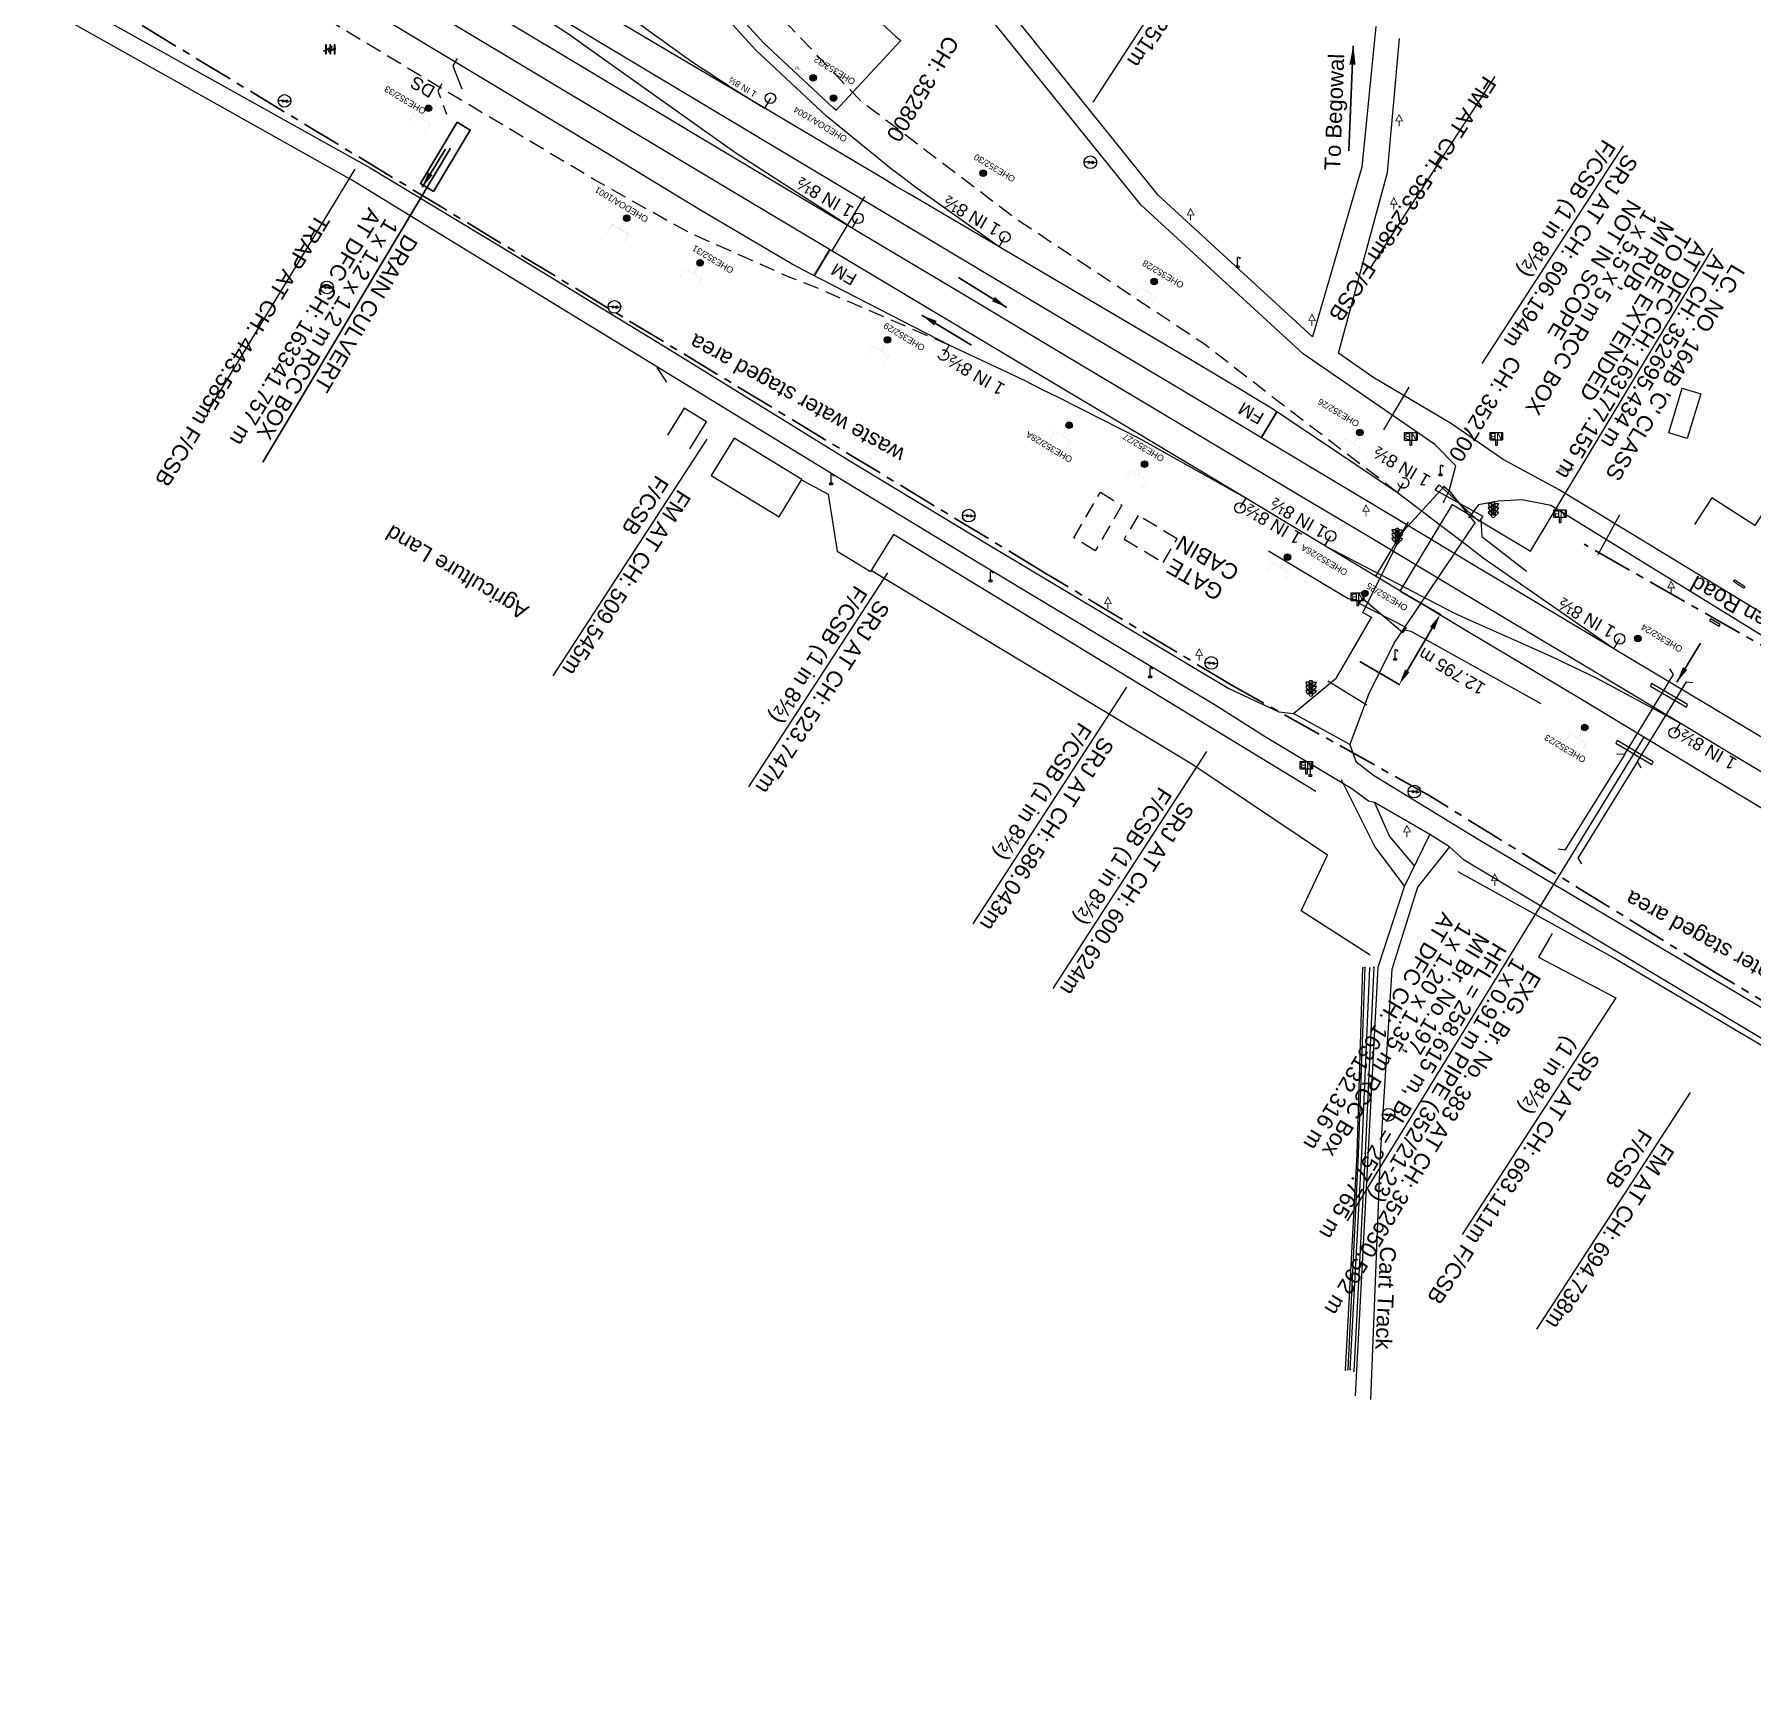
# Model space of a CAD drawing. Header units: feet. Extents: x 593168 to 611286, y 3401475 to 3412398.
# Drawn here: x 600156.6 to 600427.7, y 3407869.6 to 3408131.5 of the extents above; entities that cross this region are included whole.
import ezdxf
from ezdxf.enums import TextEntityAlignment as Align

# ---------------------------------------------------------------- set-up
doc = ezdxf.new("R2010")
doc.units = ezdxf.units.FT
doc.header["$MEASUREMENT"] = 0
doc.linetypes.add('CENTER', pattern=[2, 1.25, -0.25, 0.25, -0.25])
doc.linetypes.add('DASHED', pattern=[0.75, 0.5, -0.25])
doc.layers.get('Defpoints').update_dxf_attribs({"lineweight": 0})
for name, color, linetype, lineweight in [('Arch', 7, 'Continuous', 0), ('BRIDGE DETAILS PLAN', 7, 'Continuous', 0), ('CANAL BOTTOM', 5, 'Continuous', 0), ('CANAL TOP', 5, 'Continuous', 0), ('Cart Track', 34, 'Continuous', 0), ('Compound Wall', 251, 'Continuous', 0), ('Culvert Parapet', 7, 'Continuous', 0), ("DORAHA STN. SRJ's", 251, 'Continuous', 0), ('Electric Pole', 251, 'Continuous', 0), ('Exg track', 7, 'Continuous', 0), ('Existing IR Chainage', 7, 'Continuous', 0), ('Existing IR Track', 143, 'Continuous', 0), ('Fence', 251, 'F-LINE', 0), ('Gate', 251, 'Continuous', 0), ('Govt buliding', 251, 'Continuous', 0), ('Grill', 251, 'Continuous', 0), ('IR PROP. DETAILS', 190, 'Continuous', 0), ('Lamp_Post', 251, 'Continuous', 0), ('LC DETAILS IN PLAN', 7, 'Continuous', 0), ('Name Board', 251, 'Continuous', 0), ('OHE MAST', 8, 'Continuous', 0), ('OHE MAST TEXT', 8, 'Continuous', 0), ('Pavers', 7, 'Continuous', 0), ('Pipe Line', 4, 'Continuous', 0), ('PROPOSED DFCC TRACK', 1, 'Continuous', 0), ('Residential Building Pucca', 251, 'Continuous', 0), ('Retaining Wall', 251, 'Continuous', 0), ('SH.NOS', 251, 'Continuous', 0), ('Shed', 251, 'Continuous', 0), ('Side Details', 251, 'Continuous', 0), ('Sign Board', 251, 'Continuous', 0), ('Subroad Edge', 34, 'Continuous', 0), ('Tbm Pillar', 251, 'Continuous', 0), ('Text1', 251, 'Continuous', 0), ('Transformer', 251, 'Continuous', 0), ('Water Logged Area', 5, 'Continuous', 0)]:
    doc.layers.add(name, color=color, linetype=linetype, lineweight=lineweight)
doc.layers.add('DRAIN CULVERT', color=1, linetype='Continuous')
doc.layers.add('Existing Railway Boundary', color=7, linetype='CENTER')
doc.styles.add('CUT-FILL', font='cut-fill.shx', dxfattribs={"height": 2})
doc.styles.add('NB', font='swissbo.ttf', dxfattribs={"height": 1.5})
doc.styles.get("Standard").update_dxf_attribs({"font": 'arial.ttf'})
doc.styles.add('Style-Arial', font='arial.ttf')
doc.linetypes.add('F-LINE', pattern='A,0.6,["X",Standard,S=0.3,R=0,X=0,Y=-0.15],0.1', length=0.7)
doc.dimstyles.new('ISO-25', dxfattribs={"dimtxt": 2.5, "dimasz": 2.5, "dimexe": 1.25, "dimexo": 0.625, "dimtad": 1, "dimtxsty": 'Standard', "dimcen": 2.5, "dimadec": 0, "dimazin": 0, "dimtfac": 1, "dimtmove": 0, "dimatfit": 3, "dimfxl": 1, "dimarcsym": 0})
doc.dimstyles.get("Standard").update_dxf_attribs({"dimtxt": 0.18, "dimasz": 0.18, "dimexe": 0.18, "dimexo": 0.0625, "dimgap": 0.09, "dimtad": 0, "dimtih": 1, "dimtoh": 1, "dimdec": 4, "dimzin": 0, "dimdsep": 46, "dimtxsty": 'Standard', "dimcen": 0.09, "dimadec": 0, "dimazin": 0, "dimtfac": 1, "dimtdec": 4, "dimtofl": 0, "dimtmove": 0, "dimatfit": 3, "dimfxl": 1, "dimtolj": 1, "dimtzin": 0, "dimarcsym": 0})

# ---------------------------------------------------------------- blocks, each defined once
blk = doc.blocks.new('GT')
at = {"layer": 'Gate'}
for p, q in [((-0.5, -0.5), (-0.5, 0.5)), ((-0.5, 0.5), (0.5, -0.5)), ((0.5, 0.5), (0.5, -0.5))]:
    blk.add_line(p, q, dxfattribs=at)
blk.add_lwpolyline([(0.5, 0.5), (-0.5, -0.5)], dxfattribs=at)
blk = doc.blocks.new('EP')
blk.add_hatch(color=8).paths.add_polyline_path([(-0.21, -0.05), (-0.21, 0.16), (-0.93, -0.01), (-0.31, 0.07), (-0.31, -0.19), (0.31, 0), (0.31, -0.24), (0.94, -0.01), (0.41, -0.1), (0.43, 0.15)])
at = {"color": 8}
for p, q in [((-0.93, -0.01), (-0.21, 0.16)), ((-0.31, 0.07), (-0.93, -0.01)), ((-0.31, -0.19), (-0.31, 0.07)), ((0.31, 0), (-0.31, -0.19)), ((-0.21, 0.16), (-0.21, -0.05)), ((-0.21, -0.05), (0.43, 0.15)), ((0.31, -0.24), (0.31, 0)), ((0.43, 0.15), (0.41, -0.1)), ((0.94, -0.01), (0.31, -0.24)), ((0.41, -0.1), (0.94, -0.01))]:
    blk.add_line(p, q, dxfattribs=at)
blk.add_circle((0, 0), 1, dxfattribs=at)
blk = doc.blocks.new('LP')
for points in [[(0, 0), (0, 1.5)], [(0.25, 1.35), (0.44, 1.35)]]:
    blk.add_lwpolyline(points)
for centre, radius, start, end in [((0.07, 0.99), 0.519, 57.6425, 97.3165), ((0.34, 1.33), 0.094, 11.7012, 168.0476)]:
    blk.add_arc(centre, radius, start, end)
at = {"extrusion": (0, 0, -1)}
blk.add_ellipse((0, 0.01), major_axis=(0.308, 0), ratio=0.400495, dxfattribs=at)
blk.add_ellipse((0.35, 1.36), major_axis=(0.0017, 0.0438), ratio=0.461056, start_param=1.74022, end_param=4.575836)
blk = doc.blocks.new('NB')
for p, q in [((-0.98, 0.82), (-0.98, 1.98)), ((-0.98, 1.98), (0.98, 1.98)), ((-0.98, 0.82), (0.98, 0.82)), ((-0.13, 0.82), (-0.13, 0)), ((-0.13, 0), (0.13, 0)), ((0.13, 0.82), (0.13, 0)), ((0.98, 1.98), (0.98, 0.82))]:
    blk.add_line(p, q)
at = {"style": 'NB', "width": 1.025371}
blk.add_text('NB', height=0.988, rotation=180, dxfattribs=at).set_placement((0, 1.39), align=Align.MIDDLE)
blk = doc.blocks.new('SIG')
for color, points in [(1, [(-0.22, 0.42, 0.180295), (-0.01, 0.33, -0.00255), (0.01, 0.33, -0.00255), (0.02, 0.33, 0.180295), (0.23, 0.42, -0.002654), (0.25, 0.44, 0.184495), (0.33, 0.65, 1.000001), (-0.32, 0.65, 0.184495), (-0.24, 0.44, -0.002654)]), (2, [(0.23, -0.23, -0.002654), (0.25, -0.21, 0.184495), (0.33, 0.01, 1.000001), (-0.32, 0.01, 0.184495), (-0.24, -0.21, -0.002654), (-0.22, -0.23, 0.180295), (-0.01, -0.32, -0.00255), (0.01, -0.32, -0.00255), (0.02, -0.32, 0.180295)]), (3, [(0.23, -0.88, -0.002654), (0.25, -0.86, 0.184495), (0.33, -0.64, 1.000001), (-0.32, -0.64, 0.184495), (-0.24, -0.86, -0.002654), (-0.22, -0.88, 0.395599)])]:
    blk.add_hatch(color=color).paths.add_polyline_path(points)
for p, q in [((-0.31, 0.98), (-0.32, -0.9)), ((0.33, -0.9), (0.32, 0.98))]:
    blk.add_line(p, q)
for points in [[(-0.31, 0.98), (-0.81, 0.98, 0.198758), (-0.42, 0.41, 0.003814), (-0.31, 0.39, 0.003814)], [(-0.31, 0.33), (-0.81, 0.33, 0.198758), (-0.42, -0.23, 0.003727), (-0.32, -0.26, 0.003727)], [(0.32, 0.98), (0.82, 0.98, -0.198758), (0.44, 0.41, -0.003814), (0.32, 0.39, -0.003814)], [(0.32, 0.33), (0.82, 0.33, -0.198758), (0.44, -0.23, -0.003727), (0.33, -0.26, -0.003727)], [(-0.32, -0.32), (-0.81, -0.32, 0.198758), (-0.42, -0.88, 0.003639), (-0.32, -0.9)], [(0.33, -0.32), (0.82, -0.32, -0.198758), (0.44, -0.88, -0.003639), (0.33, -0.9)]]:
    blk.add_lwpolyline(points, format="xyb")
for centre, radius, start, end in [((0.01, 0.91), 0.324, 12.4049, 167.5951), ((0.01, 0.81), 0.357, 27.7578, 152.2422), ((0.01, -0.9), 0.324, 181.4572, 358.5428)]:
    blk.add_arc(centre, radius, start, end)
blk = doc.blocks.new('TRF')
blk.add_hatch(color=256).paths.add_polyline_path([(0.22, -0.04), (0.38, 0.42), (-0.98, -0.29), (0.02, 0.04), (-0.18, -0.39), (0.98, 0.09)])
for p, q in [((-0.69, 0.72), (-0.69, -0.72)), ((-0.52, 0.72), (-0.69, 0.72)), ((-0.52, -0.72), (-0.52, 0.72)), ((0, 0.72), (0, -0.72)), ((0.17, 0.72), (0, 0.72)), ((0.17, -0.72), (0.17, 0.72)), ((0.7, 0.72), (0.7, -0.72)), ((0.87, 0.72), (0.7, 0.72)), ((0.87, -0.72), (0.87, 0.72)), ((-0.69, -0.72), (-0.52, -0.72)), ((0, -0.72), (0.17, -0.72)), ((0.7, -0.72), (0.87, -0.72))]:
    blk.add_line(p, q)
blk.add_lwpolyline([(0.22, -0.04), (0.38, 0.42), (-0.98, -0.29), (0.02, 0.04), (-0.18, -0.39), (0.98, 0.09)], close=True)
blk = doc.blocks.new('TSB')
at = {"const_width": 0.132}
blk.add_lwpolyline([(-0.51, 0.84), (0.54, 0.84), (0, 1.85)], close=True, dxfattribs=at)
at = {"const_width": 0.142}
blk.add_lwpolyline([(0, 0.84), (0, 0)], dxfattribs=at)
blk = doc.blocks.new('TSB110')
at = {"layer": 'SH.NOS', "const_width": 0.132}
blk.add_lwpolyline([(-0.51, 0.84), (0.54, 0.84), (0, 1.85)], close=True, dxfattribs=at)
at = {"layer": 'SH.NOS', "const_width": 0.142}
blk.add_lwpolyline([(0, 0.84), (0, 0)], dxfattribs=at)
at = {"layer": 'SH.NOS', "style": 'CUT-FILL'}
blk.add_text('110', height=0.2, dxfattribs=at).set_placement((-0.23, 1.03))
blk = doc.blocks.new('OHE MAST')
h = blk.add_hatch(color=256)
h.dxf.hatch_style = 1
edge = h.paths.add_edge_path()
edge.add_arc((0, 0), 0.514, 0, 360)
at = {"const_width": 0.01}
for points in [[(1.5, 3.5), (1.5, 2), (-1.5, 2), (-1.5, 3.5)], [(0, 2), (0, 0)]]:
    blk.add_lwpolyline(points, dxfattribs=at)
blk.add_circle((0, 0), 0.514)
blk = doc.blocks.new('*D355')
at = {"layer": 'Defpoints', "color": 0, "transparency": 16777216}
for p in [(600372.19, 3408043.56), (600365.71, 3408032.53), (600372.04, 3408028.82)]:
    blk.add_point(p, dxfattribs=at)
at = {"layer": 'PROPOSED DFCC TRACK', "color": 0, "lineweight": -2, "transparency": 16777216}
for p, q in [((600372.29, 3408043.5), (600378.62, 3408039.79)), ((600377.24, 3408037.7), (600373.3, 3408030.98)), ((600365.82, 3408032.46), (600372.14, 3408028.76))]:
    blk.add_line(p, q, dxfattribs=at)
at = {"layer": 'PROPOSED DFCC TRACK', "color": 0, "transparency": 16777216}
for points in [[(600376.88, 3408037.91), (600377.6, 3408037.49), (600378.51, 3408039.86)], [(600372.94, 3408031.19), (600373.66, 3408030.77), (600372.04, 3408028.82)]]:
    blk.add_solid(points, dxfattribs=at)
at = {"layer": 'PROPOSED DFCC TRACK', "color": 0, "lineweight": 0, "transparency": 16777216, "insert": (600380.36, 3408030.89), "char_height": 2, "attachment_point": 5, "rotation": 149, "style": 'Style-Arial'}
blk.add_mtext('\\A1;12.795 m', dxfattribs=at)
blk = doc.blocks.new('TerminatorOpen_0.5')
at = {"color": 0, "linetype": 'ByBlock', "lineweight": -2}
for q in [(-1, 0.25), (-1, 0), (-1, -0.25)]:
    blk.add_line((0, 0), q, dxfattribs=at)

msp = doc.modelspace()

# ---------------------------------------------------------------- linework, layer by layer
at = {"layer": 'Arch'}
for points in [[(600369.5992, 3408069.0472, 260.7867), (600373.6103, 3408075.7666, 260.5837)], [(600403.4346, 3408049.3538, 262.0683), (600406.8564, 3408055.6505, 259.8919)], [(600360.7496, 3408029.3671, 261.7424), (600366.9088, 3408025.6071, 260.9506)]]:
    msp.add_polyline3d(points, dxfattribs=at)
at = {"layer": 'BRIDGE DETAILS PLAN', "lineweight": 13, "flags": 128}
msp.add_lwpolyline([(600410.6355, 3408020.4903), (600363.8343, 3407944.092)], dxfattribs=at)
at = {"layer": 'CANAL BOTTOM'}
for points in [[(600366.6165, 3407984.1192, 257.6986), (600365.5698, 3407954.6477, 257.7866), (600363.9004, 3407920.6415, 257.7886)], [(600364.3038, 3407920.6054, 257.8056), (600366.1234, 3407954.7203, 257.8315), (600367.379, 3407984.0085, 257.7496)]]:
    msp.add_polyline3d(points, dxfattribs=at)
for p in [(600366.616, 3407984.119, 257.699), (600367.379, 3407984.008, 257.75), (600365.57, 3407954.648, 257.787), (600366.123, 3407954.72, 257.832), (600363.9, 3407920.642, 257.789), (600364.304, 3407920.605, 257.806)]:
    msp.add_point(p, dxfattribs=at)
at = {"layer": 'CANAL TOP'}
for points in [[(600363.5379, 3407920.5244, 257.9685), (600365.3824, 3407954.6709, 257.8925), (600366.2933, 3407984.0569, 257.8196)], [(600368.0329, 3407984.1627, 257.9075), (600366.6482, 3407954.8066, 258.1095), (600364.8847, 3407920.3768, 258.0955)]]:
    msp.add_polyline3d(points, dxfattribs=at)
for p in [(600366.293, 3407984.057, 257.82), (600368.033, 3407984.163, 257.908), (600365.382, 3407954.671, 257.893), (600366.648, 3407954.807, 258.109), (600363.538, 3407920.524, 257.969), (600364.885, 3407920.377, 258.095)]:
    msp.add_point(p, dxfattribs=at)
at = {"layer": 'Cart Track'}
for points in [[(600362.8678, 3408013.7808, 258.8493), (600368.1959, 3408003.1945, 258.3454), (600372.8497, 3407996.8887, 258.1305)], [(600368.1322, 3408010.1907, 258.6703), (600370.4789, 3408004.7802, 258.3184), (600374.4257, 3408000.1439, 258.247)], [(600365.117, 3407916.4831, 258.2612), (600368.6914, 3407984.1434, 258.0415), (600372.8497, 3407996.8887, 258.1305), (600376.839, 3408005.1285, 258.4254)], [(600379.9792, 3408003.1788, 258.3214), (600374.9229, 3407996.787, 258.0705), (600370.8852, 3407983.8087, 258.0925), (600369.0104, 3407954.5399, 258.1285), (600367.4823, 3407915.8762, 258.2639)]]:
    msp.add_polyline3d(points, dxfattribs=at)
at = {"layer": 'Compound Wall'}
for points in [[(600277.6837, 3408061.1121, 260.1339), (600281.8565, 3408058.8436, 258.2564), (600283.3077, 3408049.849, 258.6983), (600288.5493, 3408046.6324, 258.5803)], [(600358.8757, 3408011.91, 258.5823), (600292.1717, 3408052.5005, 258.7013), (600288.5493, 3408046.6324, 258.5803)]]:
    msp.add_polyline3d(points, dxfattribs=at)
at = {"layer": 'Culvert Parapet'}
for points in [[(600426.3907, 3408044.0466, 258.6853), (600424.7911, 3408045.0562, 258.7083), (600425.0098, 3408045.3184, 258.7103), (600426.6096, 3408044.3087, 258.7103)], [(600422.6809, 3408038.3053, 258.6233), (600421.1868, 3408039.1922, 258.6493), (600421.0406, 3408038.931, 258.6783), (600422.5348, 3408038.044, 258.6783)]]:
    msp.add_polyline3d(points, close=True, dxfattribs=at)
at = {"layer": "DORAHA STN. SRJ's", "lineweight": 13, "flags": 128}
for points in [[(600347.9284, 3408158.1352), (600323.6582, 3408120.7558)], [(600387.102, 3408124.837), (600367.3967, 3408094.4882)], [(600449.5628, 3408086.8668), (600428.1694, 3408053.9182), (600421.4044, 3408058.3107), (600418.6617, 3408054.0866)], [(600328.9714, 3408028.4106), (600304.7011, 3407991.0312)], [(600341.6213, 3408018.2034), (600317.3511, 3407980.824)], [(600396.1869, 3407989.466), (600394.0015, 3407985.7693), (600406.2488, 3407979.3095), (600381.9785, 3407941.9302)], [(600417.9535, 3407964.369), (600393.6833, 3407926.9896)]]:
    msp.add_lwpolyline(points, dxfattribs=at)
at = {"layer": "DORAHA STN. SRJ's", "color": 88, "lineweight": 13, "flags": 128}
for points in [[(600407.3907, 3408113.8678), (600385.0843, 3408079.513)], [(600291.2343, 3408046.4492), (600269.2893, 3408012.651)]]:
    msp.add_lwpolyline(points, dxfattribs=at)
at = {"layer": "DORAHA STN. SRJ's", "lineweight": 13, "flags": 128}
for points, elevation in [([(600207.1707, 3408110.1842), (600184.0181, 3408072.1024)], 259.883), ([(600262.7021, 3408067.559), (600238.4319, 3408030.1796)], 259.86)]:
    msp.add_lwpolyline(points, dxfattribs=dict(at, elevation=elevation))
at = {"layer": 'DRAIN CULVERT'}
msp.add_lwpolyline([(600219.579, 3408106.6779), (600217.5193, 3408107.9097), (600223.3119, 3408117.5955), (600225.3716, 3408116.3637)], close=True, dxfattribs=at)
msp.add_lwpolyline([(600192.6022, 3408063.9079), (600222.2503, 3408113.4825)], dxfattribs=at)
at = {"layer": 'Exg track'}
for p, q in [((600285.655, 3408100.8697), (600286.5797, 3408102.4241)), ((600308.851, 3408097.9517), (600309.7757, 3408099.5061)), ((600347.799, 3408058.2396), (600346.8743, 3408056.6852)), ((600360.2921, 3408050.7221), (600361.2168, 3408052.2765)), ((600405.9148, 3408034.4547), (600406.8395, 3408036.0091)), ((600416.3602, 3408022.722), (600415.4355, 3408021.1676))]:
    msp.add_line(p, q, dxfattribs=at)
msp.add_lwpolyline([(600223.3207, 3408127.6811), (600222.649, 3408126.53), (600224.0509, 3408122.8965)], dxfattribs=at)
at = {"layer": 'Exg track', "const_width": 0.3, "elevation": 259.86}
msp.add_lwpolyline([(600279.6724, 3408093.37), (600282.1391, 3408097.4945)], dxfattribs=at)
at = {"layer": 'Exg track', "const_width": 0.3}
msp.add_lwpolyline([(600352.7207, 3408071.8851), (600350.2513, 3408067.7651)], dxfattribs=at)
at = {"layer": 'Exg track'}
for centre in [(600286.5797, 3408102.4241), (600309.7757, 3408099.5061), (600346.8743, 3408056.6852), (600361.2168, 3408052.2765), (600406.8395, 3408036.0091), (600415.4355, 3408021.1676)]:
    msp.add_circle(centre, 0.8325, dxfattribs=at)
at = {"layer": 'Existing IR Chainage', "color": 7, "linetype": 'Continuous', "lineweight": 13, "flags": 128}
for points in [[(600287.6112, 3408105.8737), (600282.4785, 3408097.2914)], [(600373.4298, 3408054.4875), (600368.274, 3408045.9191)]]:
    msp.add_lwpolyline(points, dxfattribs=at)
at = {"layer": 'Existing IR Track', "color": 88, "linetype": 'DASHED', "ltscale": 5}
for p, q in [((600300.9941, 3408082.3917), (600300.0694, 3408080.8373)), ((600371.7741, 3408059.102), (600372.6988, 3408060.6564))]:
    msp.add_line(p, q, dxfattribs=at)
at = {"layer": 'Existing IR Track', "color": 88, "linetype": 'DASHED', "ltscale": 5, "flags": 128}
for points in [[(600300.9941, 3408082.3917), (600280.6872, 3408091.1888), (600278.194, 3408092.197), (600275.4645, 3408093.2597), (600259.8356, 3408100.2013), (600244.9725, 3408108.5287), (600217.7499, 3408124.797), (600195.4514, 3408138.2511), (600177.9328, 3408148.4846), (600159.1489, 3408158.3834), (600139.3863, 3408168.0445), (600121.5005, 3408176.271), (600103.4945, 3408184.3792), (600085.5503, 3408192.4555), (600068.2262, 3408200.1721), (600044.0212, 3408211.0553), (600024.1862, 3408220.0175), (600004.0911, 3408229.1691), (599986.1424, 3408237.2709), (599968.0807, 3408245.4461), (599948.2324, 3408254.4952), (599909.4774, 3408276.0415), (599891.8619, 3408285.7167), (599873.0778, 3408294.3827), (599855.3291, 3408302.1459), (599838.3999, 3408309.725), (599821.0558, 3408317.7999), (599803.6602, 3408326.1886), (599786.4958, 3408334.8279), (599768.6698, 3408343.7482), (599750.442, 3408353.5777), (599744.6879, 3408357.0053), (599724.0956, 3408370.2137), (599704.7053, 3408384.0115), (599686.8914, 3408399.2996), (599669.2958, 3408416.597), (599652.1152, 3408433.2776), (599635.9553, 3408446.7247), (599620.8413, 3408457.3073), (599602.7895, 3408468.5208), (599565.5836, 3408490.2766), (599549.4534, 3408499.7086), (599533.478, 3408508.9593), (599491.1348, 3408533.6096)], [(600371.7741, 3408059.102), (600352.7103, 3408073.6753), (600351.4286, 3408074.6873), (600348.6872, 3408076.7912), (600341.272, 3408082.5498), (600311.4863, 3408102.3599), (600287.0632, 3408120.9234), (600260.655, 3408148.6428), (600249.3309, 3408163.1641), (600235.3453, 3408181.8862), (600218.1266, 3408202.5097), (600199.1191, 3408221.1831), (600188.3962, 3408229.5465), (600164.7737, 3408244.6274), (600138.4067, 3408260.3476), (600113.8224, 3408274.9741), (600086.4067, 3408291.3862), (600061.2619, 3408306.475), (600034.6374, 3408322.3375), (600016.572, 3408333.1355), (599985.9365, 3408351.4066), (599957.6168, 3408368.3825), (599953.3616, 3408370.9223)]]:
    msp.add_lwpolyline(points, dxfattribs=at)
at = {"layer": 'Existing IR Track', "flags": 128}
for points in [[(600308.851, 3408097.9517), (600295.5444, 3408107.3834), (600293.6546, 3408108.8504), (600291.8701, 3408110.2163), (600281.6032, 3408118.582), (600270.3986, 3408129.0294), (600255.7051, 3408145.2896), (600244.6044, 3408159.775), (600229.3954, 3408181.1272), (600215.5063, 3408198.1644), (600213.6383, 3408200.2358), (600195.5917, 3408217.2245), (600184.5278, 3408225.9536), (600162.0459, 3408240.2023), (600135.3862, 3408256.1082), (600117.2637, 3408266.9192), (600083.7776, 3408286.917)], [(600584.4159, 3407922.6305), (600564.8022, 3407935.1631), (600537.0206, 3407953.0677), (600500.1394, 3407977.0439), (600479.8842, 3407989.8178), (600449.876, 3408008.1096), (600405.9148, 3408034.4547), (600386.1871, 3408046.2245), (600384.4007, 3408047.2822), (600381.721, 3408048.9093), (600369.5231, 3408056.2142), (600336.6831, 3408075.8974), (600306.7731, 3408093.7247), (600269.3995, 3408116.1115), (600252.0912, 3408126.4643), (600244.6327, 3408130.9545), (600241.6537, 3408132.7404), (600227.1768, 3408141.396), (600213.5676, 3408149.5387), (600205.1492, 3408154.5418), (600187.891, 3408164.8784), (600169.667, 3408175.8), (600151.0932, 3408186.9463)], [(600347.799, 3408058.2396), (600331.3916, 3408067.4606), (600318.2449, 3408074.131), (600315.841, 3408075.3094), (600312.7644, 3408076.8603), (600300.9941, 3408082.3917), (600278.9748, 3408093.7293), (600276.2166, 3408095.2087), (600261.7297, 3408103.72), (600246.8072, 3408112.7472), (600220.0545, 3408128.8717), (600196.195, 3408143.3034), (600180.5711, 3408152.5682), (600162.1174, 3408163.6643), (600143.6467, 3408174.7443)], [(600371.7741, 3408059.102), (600351.8697, 3408072.4561), (600350.353, 3408073.3268), (600347.4907, 3408075.0847), (600339.4194, 3408079.9213), (600308.851, 3408097.9517), (600294.5571, 3408106.3447), (600292.5249, 3408107.5299), (600290.6416, 3408108.6556), (600271.5201, 3408120.04), (600254.0619, 3408130.3602), (600229.2081, 3408145.165), (600206.4063, 3408158.8602)], [(600285.655, 3408100.8697), (600267.277, 3408112.7043), (600251.1366, 3408124.1704), (600244.0361, 3408129.2556), (600240.8931, 3408131.5149), (600226.8554, 3408140.7169), (600213.5676, 3408149.5387)], [(600431.5421, 3408013.6074), (600423.195, 3408018.6108), (600416.3602, 3408022.722), (600403.4873, 3408030.4193), (600396.7889, 3408034.4358), (600395.0423, 3408035.5148), (600392.6481, 3408036.9143), (600380.7522, 3408044.0006), (600366.9022, 3408052.3263), (600356.9694, 3408058.2514), (600334.0791, 3408071.906), (600318.8288, 3408081.0369), (600304.4621, 3408089.6387), (600266.8478, 3408112.1006), (600249.804, 3408122.3248), (600224.9315, 3408137.2283)], [(600445.2525, 3407999.6059), (600418.6536, 3408015.662), (600401.0613, 3408026.2556), (600389.4253, 3408033.2278), (600385.2919, 3408035.7044), (600382.561, 3408037.325), (600378.1699, 3408039.9645), (600354.4384, 3408054.2445), (600347.799, 3408058.2396), (600331.6756, 3408067.9101), (600319.0292, 3408075.4303), (600316.9293, 3408076.69), (600313.9662, 3408078.4679), (600302.3371, 3408085.415), (600264.3052, 3408108.16), (600248.8538, 3408117.3795), (600222.5644, 3408133.1336)], [(600405.9148, 3408034.4547), (600385.2815, 3408048.7389), (600383.1338, 3408050.423), (600371.7741, 3408059.102)], [(600416.3602, 3408022.722), (600403.0909, 3408029.841), (600396.1119, 3408033.1811), (600391.5346, 3408035.2348), (600387.8383, 3408036.8658), (600383.1386, 3408038.9696), (600380.7291, 3408040.0777), (600360.2921, 3408050.7221)]]:
    msp.add_lwpolyline(points, dxfattribs=at)
at = {"layer": 'Existing IR Track', "color": 88, "linetype": 'DASHED', "ltscale": 5, "elevation": 259.883, "flags": 128}
msp.add_lwpolyline([(600220.9115, 3408123.6839), (600220.2398, 3408122.5327), (600221.6417, 3408118.8992)], dxfattribs=at)
at = {"layer": 'Existing IR Track', "color": 88, "linetype": 'DASHED', "ltscale": 5}
for centre in [(600300.0694, 3408080.8373), (600372.6988, 3408060.6564)]:
    msp.add_circle(centre, 0.8325, dxfattribs=at)
at = {"layer": 'Existing Railway Boundary', "ltscale": 5}
for points in [[(601317.2433, 3407450.7097), (601224.899, 3407507.0908), (601103.8361, 3407576.9037), (601076.3041, 3407593.1922), (601027.0445, 3407622.1279), (600800.8989, 3407757.7565), (600729.53, 3407800.2216), (600590.7896, 3407882.7312), (600531.0891, 3407918.878), (600526.2178, 3407921.6024), (600502.3694, 3407935.4788), (600422.2553, 3407983.1065), (600376.8527, 3408011.2163), (600345.4847, 3408028.7629), (600315.7213, 3408046.6622), (600129.9447, 3408159.317), (599995.7813, 3408208.5798), (599954.336, 3408225.7264), (599945.3157, 3408214.7803), (599936.2222, 3408204.7154)], [(602240.837, 3406937.0674), (602116.2948, 3407010.7668), (601764.5806, 3407219.7883), (601759.3642, 3407222.2685), (601653.1238, 3407292.2946), (601441.2096, 3407415.0505), (601397.917, 3407440.7299), (601301.0475, 3407498.7265), (601241.8375, 3407534.2132), (601188.4611, 3407565.6026), (601139.5754, 3407594.3481), (601094.5264, 3407622.448), (600939.9459, 3407716.091), (600853.7892, 3407766.6119), (600798.1443, 3407818.9628), (600756.3389, 3407844.4101), (600651.5465, 3407908.0731), (600401.2293, 3408050.9686)]]:
    msp.add_lwpolyline(points, dxfattribs=at)
at = {"layer": 'Fence'}
msp.add_line((600256.3852, 3408076.5379), (600254.8974, 3408078.8576), dxfattribs=at)
for points in [[(600367.4445, 3407986.0539), (600356.5354, 3407993.0441), (600360.7124, 3408001.8631), (600339.3094, 3408016.2496), (600288.6975, 3408046.7562)], [(600744.131, 3407784.494), (600708.9321, 3407805.2243), (600675.3063, 3407825.3436), (600637.1202, 3407847.6194), (600592.9604, 3407874.1774), (600572.393, 3407885.9944), (600509.4416, 3407924.2791), (600487.7753, 3407937.0803), (600465.4538, 3407949.9255), (600444.2684, 3407962.6281), (600429.2318, 3407971.786), (600405.4027, 3407985.9302), (600381.3379, 3407999.2411)]]:
    msp.add_lwpolyline(points, dxfattribs=at)
at = {"layer": 'Govt buliding', "color": 88, "linetype": 'DASHED', "ltscale": 5}
for points in [[(600324.8465, 3408059.1706), (600328.2359, 3408057.1072), (600324.0538, 3408049.8937), (600320.6822, 3408051.9879)], [(600336.9741, 3408051.8053), (600330.8042, 3408055.5088), (600328.5908, 3408051.7703), (600334.7612, 3408048.0677)]]:
    msp.add_lwpolyline(points, close=True, dxfattribs=at)
at = {"layer": 'Grill'}
for points in [[(600384.9233, 3408054.951, 260.2538), (600385.0667, 3408052.1775, 260.1619), (600392.1354, 3408046.7008, 260.0949)], [(600365.9892, 3408041.9644, 260.6357), (600363.9658, 3408042.3292, 260.2808), (600351.4192, 3408049.8816, 260.1119)], [(600372.8942, 3408037.446, 260.7517), (600373.8803, 3408037.2525, 260.4368), (600394.3836, 3408025.8043, 260.4988)]]:
    msp.add_polyline3d(points, dxfattribs=at)
at = {"layer": 'IR PROP. DETAILS'}
msp.add_lwpolyline([(599916.5068, 3408344.0341), (600195.0009, 3408177.5372, -0.05223205), (600233.7344, 3408148.505, 0.05144606), (600271.8433, 3408119.8476)], format="xyb", dxfattribs=at)
for points in [[(600143.9297, 3408270.4294), (600170.7831, 3408254.4079), (600194.1815, 3408239.5784), (600206.4922, 3408229.8656), (600225.5656, 3408211.9104), (600228.1688, 3408209.0236), (600242.6633, 3408191.2438), (600258.018, 3408169.6872), (600268.5306, 3408155.969), (600282.2928, 3408140.7394), (600292.5685, 3408131.1582), (600293.371, 3408130.5043), (600283.0945, 3408119.483)], [(600283.1188, 3408119.509), (600282.7052, 3408119.846), (600271.594, 3408130.2063), (600256.9941, 3408146.3629), (600245.9525, 3408160.7713), (600230.7289, 3408182.144), (600216.7789, 3408199.2558), (600214.8371, 3408201.4091), (600196.6873, 3408218.495), (600185.498, 3408227.3229), (600162.924, 3408241.63), (600136.245, 3408257.5475)], [(600272.7695, 3408121.4003), (600271.8433, 3408119.8476)]]:
    msp.add_lwpolyline(points, dxfattribs=at)
msp.add_circle((600272.7695, 3408121.4003), 0.8325, dxfattribs=at)
at = {"layer": 'LC DETAILS IN PLAN', "lineweight": 13, "flags": 128}
msp.add_lwpolyline([(600372.186, 3408043.565), (600380.4622, 3408057.2521), (600392.7702, 3408049.846), (600421.5288, 3408097.6991)], dxfattribs=at)
at = {"layer": 'Pavers'}
msp.add_polyline3d([(600371.2968, 3408035.4995, 259.808), (600367.1847, 3408027.2262, 259.1912), (600364.2099, 3408019.3109, 259.0302), (600355.3304, 3408024.2534, 258.9102), (600362.1215, 3408029.8689, 259.1482), (600367.6792, 3408039.4141, 259.795), (600366.2657, 3408040.1587, 259.9359), (600372.8273, 3408053.1891, 259.605), (600379.1095, 3408060.0584, 259.2451), (600379.9313, 3408059.4183, 259.1712), (600383.9529, 3408054.3243, 259.3431)], close=True, dxfattribs=at)
for p in [(600379.11, 3408060.058, 259.245), (600379.929, 3408059.408, 259.172), (600379.021, 3408057.592, 259.318), (600383.953, 3408054.324, 259.343), (600372.827, 3408053.189, 259.605), (600380.224, 3408048.674, 259.512), (600366.266, 3408040.159, 259.936), (600367.679, 3408039.414, 259.795), (600371.297, 3408035.499, 259.808), (600362.121, 3408029.869, 259.148), (600367.185, 3408027.226, 259.191), (600355.33, 3408024.253, 258.91), (600364.197, 3408019.308, 259.03)]:
    msp.add_point(p, dxfattribs=at)
at = {"layer": 'PROPOSED DFCC TRACK', "color": 7, "linetype": 'Continuous', "flags": 128}
for points, elevation in [([(600406.389, 3408017.8451), (600407.6251, 3408017.8288), (600415.3179, 3408030.3816), (600414.7391, 3408031.2606)], 259.6035), ([(600410.2461, 3408015.5757), (600409.6704, 3408016.6697), (600417.3632, 3408029.2224), (600418.4092, 3408029.1057)], 259.6045)]:
    msp.add_lwpolyline(points, dxfattribs=dict(at, elevation=elevation))
at = {"layer": 'PROPOSED DFCC TRACK', "linetype": 'Continuous', "flags": 128}
for points, elevation in [([(600407.6251, 3408017.8288), (600398.1788, 3408002.6493), (600397.1348, 3408002.783)], 259.6035), ([(600409.6704, 3408016.6697), (600400.2351, 3408001.3633), (600400.8122, 3408000.4831)], 259.6045)]:
    msp.add_lwpolyline(points, dxfattribs=dict(at, elevation=elevation))
at = {"layer": 'Residential Building Pucca'}
msp.add_polyline3d([(600260.0539, 3408066.0156, 257.909), (600262.6649, 3408070.278, 257.909), (600259.1268, 3408072.4454, 257.9155), (600256.5157, 3408068.183, 257.9155)], dxfattribs=at)
msp.add_polyline3d([(600277.7442, 3408061.2078, 261.1006), (600267.0172, 3408067.7119, 261.2685), (600263.4158, 3408061.7997, 258.8742), (600274.1428, 3408055.2955, 258.7063)], close=True, dxfattribs=at)
at = {"layer": 'Retaining Wall'}
for points in [[(600411.682, 3408028.5382, 259.561), (600417.3757, 3408025.2051, 259.579), (600417.5282, 3408025.6447, 259.604), (600411.8345, 3408028.9778, 259.604)], [(600412.114, 3408016.5759, 259.607), (600406.4322, 3408019.9387, 259.6), (600406.2094, 3408019.5179, 259.604), (600411.8912, 3408016.1551, 259.604)]]:
    msp.add_polyline3d(points, close=True, dxfattribs=at)
at = {"layer": 'Shed'}
msp.add_polyline3d([(600417.5149, 3408067.675, 259.731), (600414.5701, 3408068.5772, 259.769), (600416.7129, 3408075.6162, 259.0432), (600419.6577, 3408074.7141, 259.0052)], close=True, dxfattribs=at)
at = {"layer": 'Subroad Edge'}
for points in [[(600379.0208, 3408057.5918, 259.3181), (600379.9313, 3408059.4183, 259.1712), (600380.9753, 3408063.3183, 258.8113), (600377.6719, 3408066.6901, 258.7173), (600356.8889, 3408081.0218, 258.7313), (600331.2988, 3408104.5269, 258.6403), (600299.6422, 3408143.7859, 258.5473), (600288.3426, 3408158.182, 258.6843), (600221.6275, 3408224.3598, 258.6303), (600201.1635, 3408239.5254, 258.8023), (600169.4299, 3408263.2607, 258.6893), (600163.9089, 3408267.816, 258.6263), (600163.5282, 3408268.6479, 258.5753), (600156.5847, 3408269.4234, 258.4834), (600123.3808, 3408288.3093, 258.3794)], [(600368.3276, 3408132.7017, 258.3963), (600366.1053, 3408110.4822, 258.4034), (600358.3422, 3408083.7346, 258.6723), (600333.9695, 3408106.0658, 258.5983), (600302.2929, 3408145.4931, 258.5044), (600293.487, 3408156.4086, 258.6553), (600223.3747, 3408226.4983, 258.7833), (600210.7312, 3408235.853, 258.8243), (600209.5668, 3408236.7547, 258.8503), (600202.4877, 3408241.9739, 258.7993), (600172.0147, 3408264.5688, 258.7093), (600168.2839, 3408267.27, 258.6563), (600166.1761, 3408270.401, 258.6223), (600165.9626, 3408288.2335, 258.4814)], [(600603.492, 3407868.7656, 258.0835), (600565.6214, 3407890.6802, 258.0845), (600532.7257, 3407910.4057, 258.0955), (600488.0185, 3407937.4354, 258.0575), (600445.2705, 3407963.0509, 258.1085), (600429.7554, 3407972.5738, 258.1305), (600382.2869, 3408001.0583, 258.2724), (600379.9792, 3408003.1788, 258.3214), (600376.839, 3408005.1285, 258.4254), (600368.1322, 3408010.1907, 258.6703), (600367.1834, 3408010.3897, 258.7263), (600364.5416, 3408012.3183, 258.7963), (600351.0258, 3408020.4237, 258.8263), (600342.985, 3408025.5583, 258.5763), (600305.3909, 3408048.1333, 258.1155), (600283.6828, 3408061.3142, 258.0565), (600228.2712, 3408095.2583, 258.1585), (600206.7717, 3408108.4121, 258.0635), (600156.8294, 3408136.471, 258.2984), (600132.8452, 3408149.871, 258.4484), (600096.3159, 3408166.3305, 258.5343), (600086.6197, 3408170.2176, 258.5843), (600083.6553, 3408174.315, 258.6743)], [(600088.6533, 3408172.7205, 258.6153), (600094.3857, 3408170.4535, 258.5893), (600134.4616, 3408152.4555, 258.4914), (600155.1841, 3408140.8129, 258.3584), (600209.59, 3408110.4267, 258.1045), (600230.2703, 3408097.9064, 258.1075), (600256.8425, 3408081.6887, 258.1415), (600285.4314, 3408064.0284, 258.0075), (600306.8612, 3408051.0591, 258.1155), (600345.1063, 3408028.1964, 258.5983), (600353.021, 3408024.4762, 258.8562), (600355.3593, 3408024.2495, 258.9112)], [(600724.4816, 3407868.5348, 258.0595), (600695.4321, 3407887.3, 258.0425), (600666.9406, 3407903.7812, 257.9925), (600640.3407, 3407920.1649, 257.8785), (600583.7849, 3407953.7552, 257.8156), (600571.7811, 3407960.2856, 258.0345), (600565.2274, 3407959.7897, 258.0885), (600556.7037, 3407961.5816, 257.9995), (600549.459, 3407965.4205, 258.0335), (600534.1874, 3407974.8464, 257.9865), (600512.1744, 3407988.3924, 257.3217), (600485.5193, 3408005.3692, 258.0315), (600460.2286, 3408020.875, 258.0945), (600435.457, 3408036.3322, 258.1095), (600397.2895, 3408059.5736, 258.5313), (600388.4166, 3408064.3593, 258.8682), (600380.2747, 3408069.9629, 258.7023), (600367.8768, 3408077.3617, 258.5363), (600362.4435, 3408081.1515, 258.5473), (600370.165, 3408109.6531, 258.3404), (600372.0775, 3408130.8266, 258.3291)], [(600723.0046, 3407865.9471, 258.1355), (600693.5352, 3407884.4499, 258.0555), (600665.178, 3407901.085, 257.9255), (600638.9039, 3407917.9623, 257.8795), (600582.4041, 3407950.6437, 257.8935), (600570.9084, 3407956.9251, 257.9255), (600565.8913, 3407956.3686, 258.0435), (600554.8918, 3407958.9694, 258.0055), (600548.5231, 3407963.9741, 257.9325), (600509.9579, 3407986.1072, 257.9885), (600483.6486, 3408002.7576, 258.0325), (600458.7377, 3408018.3054, 258.0435), (600434.2142, 3408033.4671, 258.0275), (600395.9568, 3408057.0557, 258.5233), (600391.4616, 3408057.9973, 258.7543), (600387.7212, 3408057.7802, 259.0212), (600384.5409, 3408057.1799, 259.1752), (600382.9836, 3408055.1208, 259.3151)], [(600364.2099, 3408019.3109, 259.0302), (600365.2057, 3408016.6339, 258.9212), (600367.9563, 3408014.5102, 258.7963), (600384.5207, 3408004.3981, 258.3054), (600432.4556, 3407975.9142, 258.1555), (600468.5001, 3407954.3782, 258.0385), (600490.4942, 3407941.5282, 258.0315), (600511.7307, 3407928.8501, 257.9865), (600535.3557, 3407914.6012, 258.0545), (600568.19, 3407894.4473, 258.0475), (600594.8102, 3407878.7272, 258.0795), (600605.4856, 3407872.476, 257.9815), (600639.5062, 3407851.9306, 258.0725)]]:
    msp.add_polyline3d(points, dxfattribs=at)

# ---------------------------------------------------------------- block references
at = {"layer": 'Electric Pole', "xscale": 0.9997078269552191, "yscale": 0.9997078269552191, "zscale": 0.9997078269552191}
for p in [(600196.0523, 3408120.9805, 262.6431), (600323.2669, 3408111.282, 260.8187), (600202.7733, 3408091.517, 259.1742), (600248.1248, 3408088.4456, 260.8747), (600304.0697, 3408055.4759, 261.3625), (600342.347, 3408032.2038, 260.2888), (600374.4259, 3408011.8956, 259.5141), (600370.3421, 3407960.865, 260.0099)]:
    msp.add_blockref('EP', p, dxfattribs=at)
at = {"layer": 'Gate'}
for p, xscale, yscale, zscale, rotation in [((600381.4811, 3408057.459, 156.3202), 8.517913610400926, 0.9997078268772511, 8.517913610400926, 144.3120825948603), ((600369.4417, 3408039.7052, 156.3202), 8.25206444444837, 0.9997078268772505, 8.25206444444837, 326.3120825961868)]:
    msp.add_blockref('GT', p, dxfattribs=dict(at, xscale=xscale, yscale=yscale, zscale=zscale, rotation=rotation))
at = {"layer": 'Lamp_Post', "xscale": 0.9997078269552191, "yscale": 0.9997078269552191, "zscale": 0.9997078269552191}
for p in [(600346.5245, 3408094.7674, 260.5038), (600282.3591, 3408060.4844, 260.4588), (600378.5543, 3408061.9133, 260.9676), (600307.5144, 3408045.17, 261.4295), (600371.3928, 3408032.7696, 262.7381), (600332.6977, 3408030.0017, 260.4768), (600358.0019, 3408014.4298, 260.4348)]:
    msp.add_blockref('LP', p, dxfattribs=at)
at = {"layer": 'Name Board', "xscale": 0.9997078269552191, "yscale": 0.9997078269552191, "zscale": 0.9997078269552191}
for p in [(600373.8616, 3408066.5997, 259.2931), (600387.3531, 3408066.6283, 259.5351), (600397.4065, 3408054.3881, 260.4338), (600365.4484, 3408041.2792, 262.3002), (600357.3831, 3408014.6838, 259.9619)]:
    msp.add_blockref('NB', p, dxfattribs=at)
at = {"layer": 'OHE MAST', "rotation": 149.0208306544456}
for p in [(600279.5015, 3408124.6028), (600282.7227, 3408121.4243), (600218.7891, 3408119.8066), (600306.3367, 3408109.5667), (600250.0765, 3408102.4646), (600261.6452, 3408095.4002), (600333.34, 3408092.4579), (600291.2431, 3408083.2251), (600319.9056, 3408069.7464), (600365.8117, 3408068.6183), (600331.8366, 3408063.5951), (600354.4029, 3408048.9263), (600366.6265, 3408043.1957), (600409.7109, 3408036.0589), (600401.3119, 3408022.0257)]:
    msp.add_blockref('OHE MAST', p, dxfattribs=at)
at = {"layer": 'Sign Board', "xscale": 0.9997078269552191, "yscale": 0.9997078269552191, "zscale": 0.9997078269552191}
for name, p in [('TSB', (600372.0074, 3408116.9506, 260.4958)), ('TSB', (600371.1631, 3408103.8234, 260.0099)), ('TSB', (600339.0909, 3408102.1149, 260.7747)), ('TSB', (600358.2508, 3408085.4199, 260.8167)), ('TSB110', (600366.7851, 3408055.3072, 260.0279)), ('SIG', (600386.8755, 3408056.4198, 260.2099)), ('SIG', (600371.692, 3408052.2461, 260.5618)), ('TSB', (600414.9568, 3408043.2387, 260.6627)), ('TSB', (600326.0335, 3408040.7353, 260.1949)), ('TSB', (600340.4366, 3408032.5747, 260.1919)), ('SIG', (600358.0786, 3408028.1983, 263.267)), ('TSB', (600373.2402, 3408004.6791, 259.817)), ('TSB', (600387.1173, 3407996.9992, 258.0805))]:
    msp.add_blockref(name, p, dxfattribs=at)
at = {"layer": 'Transformer', "xscale": 0.9997078269552191, "yscale": 0.9997078269552191, "zscale": 0.9997078269552191}
msp.add_blockref('TRF', (600203.1913, 3408129.1332, 263.6039), dxfattribs=at)

# ---------------------------------------------------------------- texts
at = {"layer": 'BRIDGE DETAILS PLAN', "color": 10, "style": 'Style-Arial'}
for s, p in [('AT DFC CH: 163132.316 m ', (600378.8722, 3407993.023)), ('1 x 1.20 x 1.35 m RCC Box', (600381.5748, 3407991.438)), ('MI Br. No.197,', (600384.2774, 3407989.8529))]:
    msp.add_text(s, height=2.5, rotation=239, dxfattribs=at).set_placement(p)
at = {"layer": 'BRIDGE DETAILS PLAN', "style": 'Style-Arial'}
for s, p in [('HFL = 258.615 m, BL = 257.765 m ', (600386.98, 3407988.2679)), ('1 x 0.91 m PIPE (352/21-23)', (600390.0232, 3407985.8521)), ('EXG. Br. No. 383 AT CH: 352650.592 m', (600392.4175, 3407983.9056))]:
    msp.add_text(s, height=2.5, rotation=239, dxfattribs=at).set_placement(p)
at = {"layer": 'Cart Track'}
msp.add_text('Cart Track', height=2.5, rotation=267.243521, dxfattribs=at).set_placement((600369.0467, 3407940.1282, 156.3202))
at = {"layer": "DORAHA STN. SRJ's", "lineweight": 13, "char_height": 2.5, "attachment_point": 4, "line_spacing_factor": 0.648, "style": 'Style-Arial'}
for s, insert, width, rotation in [('\\pxsm1;SRJ AT CH: 532.251m F/CSB (1 in 8½)', (600347.2758, 3408157.7419), 45.229772, 237.004561), ('\\pxsm1;FM AT CH: 583.258m F/CSB', (600386.4493, 3408124.4436), 43.500385, 237.004561), ('\\pxsm1;{\\C88;SRJ AT CH: 606.194m F/CSB (1 in 8½)}', (600406.738, 3408113.4744), 37.461981, 237.004561), ('\\pxsm1;TRAP AT CH: 443.585m F/CSB', (600202.2349, 3408102.7072, 259.883), 48.267487, 238.701667), ('\\pxsm1;FM AT CH: 509.545m F/CSB', (600257.5471, 3408060.2315), 34.941727, 237.004561), ('\\pxsm1;{\\C88;SRJ AT CH: 523.747m F/CSB (1 in 8½)}', (600288.6168, 3408043.0298), 41.835959, 237.004561), ('\\pxsm1;SRJ AT CH: 586.043m F/CSB (1 in 8½)', (600324.0286, 3408021.4099), 39.524596, 237.004561), ('\\pxsm1;SRJ AT CH: 600.624m F/CSB (1 in 8½)', (600336.6785, 3408011.2027), 41.333473, 237.004561), ('\\pxsm1;SRJ AT CH: 663.111m F/CSB (1 in 8½)', (600400.7715, 3407971.8676), 48.267487, 237.004561), ('\\pxsm1;FM AT CH: 694.738m F/CSB', (600412.7985, 3407957.0415), 39.370982, 237.004561)]:
    msp.add_mtext(s, dxfattribs=dict(at, insert=insert, width=width, rotation=rotation))
at = {"layer": 'DRAIN CULVERT'}
for s, p in [('AT DFC CH: 163341.757 m', (600209.3288, 3408104.274)), ('1 x 1.2 x 1.2 m RCC BOX', (600212.0215, 3408102.591)), ('DRAIN CULVERT', (600215.0698, 3408100.1116))]:
    msp.add_text(s, height=2.5, rotation=239.078361, dxfattribs=at).set_placement(p)
at = {"layer": 'Exg track', "color": 88}
for s, p in [('DS', (600220.0241, 3408123.0603, -4.3027)), ('1 IN 8½', (600309.97, 3408076.0766))]:
    msp.add_text(s, height=2, rotation=149.797857, dxfattribs=at).set_placement(p)
at = {"layer": 'Exg track'}
for s, p in [('1 IN 8½', (600286.0866, 3408104.1338)), ('1 IN 8½', (600309.2827, 3408101.2158)), ('FM', (600286.6006, 3408093.4397)), ('FM', (600350.8738, 3408071.4818)), ('1 IN 8½', (600356.887, 3408052.5217)), ('1 IN 8½', (600360.8645, 3408053.4904)), ('1 IN 8½', (600406.3465, 3408037.7188)), ('1 IN 8½', (600425.5057, 3408016.9161))]:
    msp.add_text(s, height=2, rotation=149.797857, dxfattribs=at).set_placement(p)
at = {"layer": 'Existing IR Chainage', "color": 7, "lineweight": 0, "char_height": 2.5, "attachment_point": 6, "line_spacing_factor": 0.60036, "style": 'Style-Arial'}
for s, insert, rotation in [('CH: 352800', (600292.0286, 3408114.8838), 239.118481), ('CH: 352700', (600380.7699, 3408064.3608), 238.963399)]:
    msp.add_mtext(s, dxfattribs=dict(at, insert=insert, rotation=rotation))
at = {"layer": 'Existing IR Track', "color": 88, "linetype": 'DASHED', "ltscale": 5}
msp.add_text('1 IN 8½', height=2, rotation=149.797857, dxfattribs=at).set_placement((600377.1387, 3408061.5908))
at = {"layer": 'IR PROP. DETAILS'}
msp.add_text('1 IN 8½', height=1, rotation=149, dxfattribs=at).set_placement((600270.7084, 3408122.341, 259.885))
at = {"layer": 'LC DETAILS IN PLAN', "color": 10, "style": 'Style-Arial'}
for s, p in [('NOT IN SCOPE', (600408.2109, 3408105.6618)), ('1 x 5.5 x 5 m RCC BOX', (600410.8353, 3408103.9851)), ('TO BE EXTENDED', (600416.084, 3408100.6316)), ('MI RUB, ', (600413.4596, 3408102.3083)), ('AT DFC CH: 163177.155 m', (600418.7084, 3408098.9549))]:
    msp.add_text(s, height=2.5, rotation=239, dxfattribs=at).set_placement(p)
at = {"layer": 'LC DETAILS IN PLAN', "style": 'Style-Arial'}
for s, p in [('AT CH: 352695.434 m', (600421.6558, 3408096.8575)), ("LC. NO. 164B 'C' CLASS", (600424.5832, 3408095.3958))]:
    msp.add_text(s, height=2.5, rotation=239, dxfattribs=at).set_placement(p)
at = {"layer": 'OHE MAST TEXT'}
for s, p in [('OHE352/32', (600286.2814, 3408124.3044, 259.972)), ('OHE352/33', (600218.4759, 3408119.6422, 263.037)), ('OHEDOA/1004', (600284.9903, 3408115.2466, 262.652)), ('OHE352/30', (600311.5372, 3408108.9172, 261.327)), ('OHEDOA/1001', (600253.5981, 3408102.5711, 261.129)), ('OHE352/31', (600267.0611, 3408094.5053, 263.694)), ('OHE352/28', (600338.124, 3408092.1625, 263.537)), ('OHE352/29', (600297.2599, 3408082.2734, 263.309)), ('OHE352/26', (600365.8352, 3408070.2723, 260.931)), ('OHE352/28A', (600320.5544, 3408064.6311, 263.307)), ('OHE352/27', (600335.0443, 3408064.7612, 263.256)), ('OHE352/26A', (600363.9848, 3408046.7748, 260.226)), ('OHE352/25', (600373.4887, 3408041.1941, 263.139)), ('OHE352/24', (600416.8788, 3408034.6685, 263.074)), ('OHE352/23', (600401.6121, 3408017.2311, 263.418))]:
    msp.add_text(s, height=1, rotation=149, dxfattribs=at).set_placement(p)
at = {"layer": 'Pipe Line'}
msp.add_text('PL', height=0.5, dxfattribs=at).set_placement((600276.682, 3408125.872, 259.528))
at = {"layer": 'Side Details'}
msp.add_text('Agriculture Land', height=2.5, rotation=149, dxfattribs=at).set_placement((600234.8119, 3408041.0183, 156.3202))
at = {"layer": 'Tbm Pillar'}
msp.add_text('PILLER', height=0.5, dxfattribs=at).set_placement((600397.166, 3408062.451, 258.495))
at = {"layer": 'Text1'}
for s, rotation, p in [('To Begowal', 87.958675, (600362.7027, 3408109.9419, 260.5337)), ('Bitumen Road', 151.044359, (600438.2786, 3408035.4086, 156.3202))]:
    msp.add_text(s, height=2.5, rotation=rotation, dxfattribs=at).set_placement(p)
at = {"layer": 'Text1', "color": 88}
for s, p in [('CABIN', (600346.9937, 3408047.1605, 154.3708)), ('GATE', (600344.4974, 3408044.0741, 154.3708))]:
    msp.add_text(s, height=2.5, rotation=150, dxfattribs=at).set_placement(p)
at = {"layer": 'Water Logged Area'}
for p in [(600294.1892, 3408065.869), (600441.9429, 3407977.9532)]:
    msp.add_text('waste water staged area', height=2.5, rotation=151.044359, dxfattribs=at).set_placement(p)

# ---------------------------------------------------------------- dimensions: what is measured, and where the dimension line sits
at = {"layer": 'PROPOSED DFCC TRACK', "color": 10, "lineweight": 0}
dim = msp.add_linear_dim(base=(600372.0359, 3408028.8203), p1=(600372.186, 3408043.565), p2=(600365.7139, 3408032.5273), angle=239.614288, dimstyle='Standard', override={"dimtxt": 2, "dimasz": 2.5, "dimexe": 0.125, "dimexo": 0.125, "dimgap": 0.125, "dimtad": 1, "dimtih": 0, "dimtoh": 0, "dimdec": 3, "dimzin": 11, "dimpost": ' m', "dimtxsty": 'Style-Arial', "dimsah": 1, "dimadec": 4, "dimazin": 3, "dimtmove": 2, "dimatfit": 1, "dimldrblk": 'TerminatorOpen_0.5', "dimfrac": 2, "dimtzin": 11}, dxfattribs=at)
dim.commit()
dim.dimension.update_dxf_attribs({"geometry": '*D355', "text_midpoint": (600380.361, 3408030.8872), "dimtype": 129, "text_rotation": 149})

# ---------------------------------------------------------------- leaders
at = {"layer": 'CANAL BOTTOM'}
msp.add_leader([(600415.8742, 3408029.1938, 0.0288), (600419.5777, 3408035.3445, 0.0288)], dimstyle='ISO-25', override={"dimtxt": 3, "dimasz": 2.5, "dimgap": 0.625, "dimtad": 0, "dimdec": 3, "dimzin": 2, "dimtdec": 3}, dxfattribs=at)
at = {"layer": 'DRAIN CULVERT'}
msp.add_leader([(600217.7725, 3408107.3344, 0.011), (600221.4718, 3408113.3402, -0.0165)], dimstyle='ISO-25', override={"dimtxt": 3, "dimasz": 2.5, "dimgap": 0.625, "dimtad": 0, "dimdec": 3, "dimzin": 2, "dimtdec": 3}, dxfattribs=at)
at = {"layer": 'Existing IR Track', "color": 7, "lineweight": -3}
for points in [[(600310.1094, 3408088.3594), (600302.4279, 3408093.0744)], [(600296.6729, 3408087.154), (600304.5108, 3408082.3957)]]:
    msp.add_leader(points, dimstyle='ISO-25', override={"dimtxt": 3, "dimasz": 2.5, "dimtad": 0, "dimdec": 3, "dimzin": 2, "dimtdec": 3}, dxfattribs=at)
at = {"layer": 'Text1'}
msp.add_leader([(600364.7838, 3408129.6885), (600364.0846, 3408113.0872)], dimstyle='ISO-25', override={"dimtxt": 3, "dimasz": 3, "dimgap": 0.625, "dimtad": 0, "dimdec": 3, "dimzin": 2, "dimtdec": 3}, dxfattribs=at)

doc.saveas('drawing.dxf')
